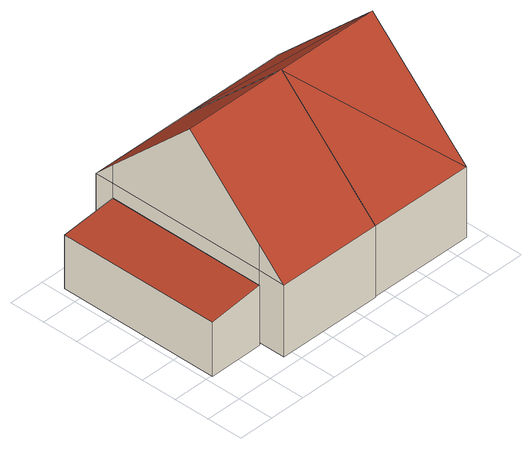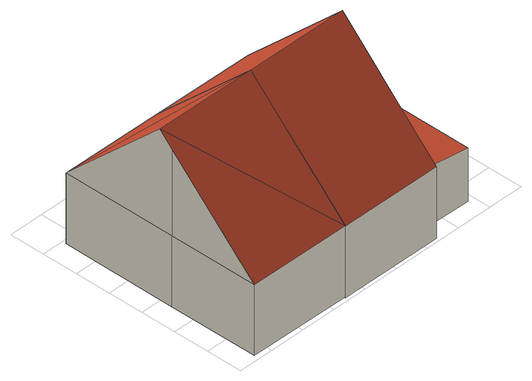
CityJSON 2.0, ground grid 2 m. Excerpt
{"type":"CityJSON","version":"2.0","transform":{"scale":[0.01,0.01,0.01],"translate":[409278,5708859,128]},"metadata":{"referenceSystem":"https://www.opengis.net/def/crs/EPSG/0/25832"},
"CityObjects":{
"building1":{"type":"Building","attributes":{"Gemeindeschluessel":"05978036","Geometrietyp2DReferenz":"3000","function":"31001_2460","roofType":"2100","measuredHeight":3.38},"geometry":[{"type":"MultiSurface","lod":"2","boundaries":[[[0,1,2,3]],[[1,4,5,2]],[[4,6,7,5]],[[6,0,3,7]],[[6,4,1,0]],[[3,2,5,7]]],"semantics":{"surfaces":[{"type":"WallSurface"},{"type":"RoofSurface"},{"type":"GroundSurface"}],"values":[0,0,0,0,1,2]}}]},
"building2":{"type":"Building","attributes":{"Gemeindeschluessel":"05978036","Geometrietyp2DReferenz":"3000","function":"31001_1000","roofType":"3100","measuredHeight":9.69},"geometry":[{"type":"MultiSurface","lod":"2","boundaries":[[[8,9,10,11]],[[9,12,13,10]],[[12,14,15,13]],[[14,16,17,15]],[[16,18,19,17]],[[18,8,11,19]],[[8,18,20,21,22]],[[12,9,22,21,23]],[[12,23,14]],[[14,23,21,20,16]],[[16,20,18]],[[8,22,9]],[[11,10,13,15,17,19]]],"semantics":{"surfaces":[{"type":"WallSurface"},{"type":"RoofSurface"},{"type":"GroundSurface"}],"values":[0,0,0,0,0,0,1,1,0,0,0,0,2]}}]},
"building3":{"type":"Building","attributes":{"Gemeindeschluessel":"05978036","Geometrietyp2DReferenz":"3000","function":"31001_1000","roofType":"3100","measuredHeight":9.62},"geometry":[{"type":"MultiSurface","lod":"2","boundaries":[[[24,25,26,27]],[[25,28,29,26]],[[28,30,31,29]],[[30,32,33,31]],[[32,24,27,33]],[[34,35,24,32]],[[32,36,34]],[[28,34,36]],[[28,36,30]],[[25,35,34,28]],[[24,35,25]],[[36,32,30]],[[27,26,29,31,33]]],"semantics":{"surfaces":[{"type":"WallSurface"},{"type":"RoofSurface"},{"type":"GroundSurface"}],"values":[0,0,0,0,0,1,1,1,1,0,0,0,2]}}]}
},
"vertices":[
[337,195,397],[34,196,362],[34,196,59],[337,195,59],[37,1099,362],[37,1099,59],[341,1093,397],[341,1093,59],
[924,1194,481],[918,43,481],[918,43,78],[924,1194,78],[336,46,481],[336,46,78],[337,195,481],[337,195,78],[341,1093,481],[341,1093,78],[341,1196,481],[341,1196,78],[341,1093,583],[339,621,1047],[921,618,1047],[337,195,628],
[1504,1191,482],[1502,689,482],[1502,689,84],[1504,1191,84],[1499,40,482],[1499,40,84],[918,43,482],[918,43,84],[924,1194,482],[924,1194,84],[1502,616,1046],[1502,689,974],[921,618,1046]
]}
